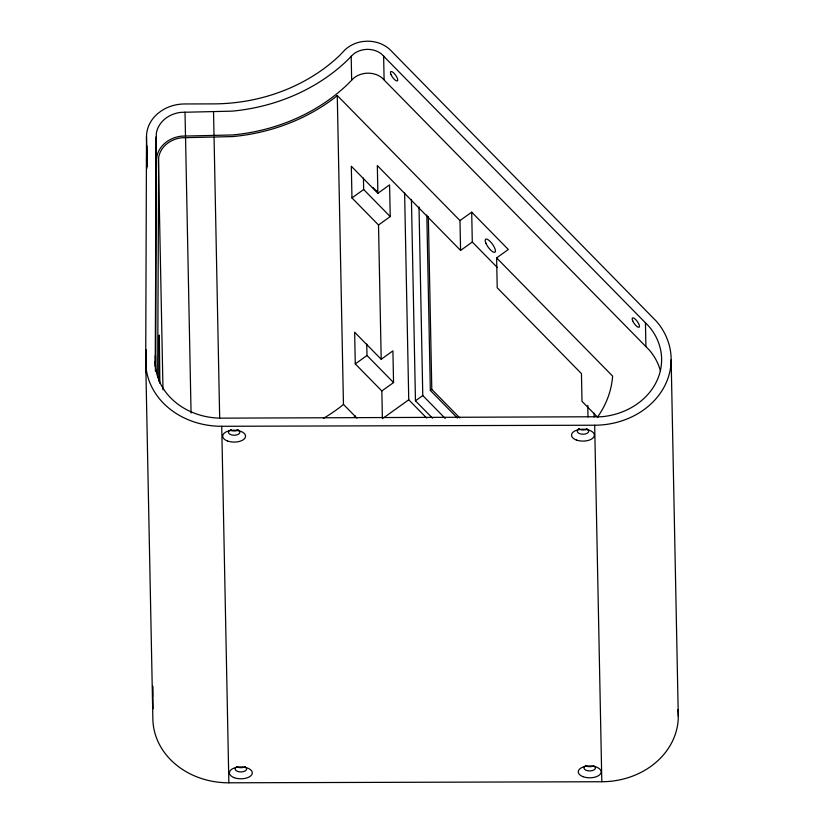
<?xml version="1.0" encoding="UTF-8"?>
<svg xmlns="http://www.w3.org/2000/svg" width="824" height="824" viewBox="0 0 824 824"><rect width="100%" height="100%" fill="white"/><g stroke="black" fill="none" stroke-linecap="round" stroke-linejoin="round"><path stroke-width="1.24" d="M145.827 355.154L145.972 372.53L145.91 349.654L145.827 354.166M156.127 154.057L156.2 162.74L156.169 151.307L156.127 153.563M145.714 361.355L146.497 136.65A38.12 32.569 -1.1 0 1 157.745 113.578L161.494 110.756A38.12 32.569 -1.1 0 1 184.731 103.958L213.323 103.886A169.641 144.942 -1.1 0 0 339.55 55.558L344.02 50.851A30.272 25.863 -1.1 0 1 362.879 41.519L367.308 41.2A30.272 25.863 -1.1 0 1 390.72 50.367L656.728 321.607A76.251 65.148 -1.1 0 1 662.733 389.453A76.251 65.148 -1.1 0 1 594.681 425.225L221.728 426.286A76.251 65.148 -1.1 0 1 145.714 361.355L152.852 717.869A76.251 65.148 -1.1 0 0 228.866 782.8L601.819 781.739A76.251 65.148 -1.1 0 0 677.894 709.557M155.242 361.334L156.303 133.437A28.572 24.411 -1.1 0 1 180.971 112.342L232.028 111.147A179.189 153.099 -1.1 0 0 346.626 60.997L353.517 54.075A20.713 17.695 -1.1 0 1 381.275 53.787L648.982 326.417A66.703 56.99 -1.1 0 1 601.685 416.738L221.749 418.149A66.713 57 -1.1 0 1 155.242 361.334L155.437 371.356M155.767 371.037L156.024 136.887M157.652 377.443L158.672 157.456A26.667 22.784 -1.1 0 1 181.692 137.773L232.698 136.578A181.095 154.727 -1.1 0 0 335.069 97.386L337.274 95.512L459.988 220.575L460.585 250.434L472.296 242.019L471.699 212.17L459.988 220.575M156.498 160.701L156.776 157.25A28.572 24.411 -1.1 0 1 181.445 136.156L232.502 134.961A179.189 153.099 -1.1 0 0 347.1 84.81L353.99 77.889A20.713 17.695 -1.1 0 1 381.749 77.6L649.466 350.231A66.703 56.99 -1.1 0 1 660.364 370.687M353.764 417.511L355.278 415.904M337.274 95.512L343.454 404.388L341.26 406.273A181.095 154.727 -1.1 0 1 323.399 418.396M382.398 418.695L381.842 390.967L393.553 382.563L392.914 350.869L381.203 359.285L378.515 224.993L351.961 197.925L363.672 189.52L363.436 178.108M351.961 197.925L351.323 166.242L377.876 193.31L389.587 184.895L390.226 216.588L378.515 224.993M597.915 417.552L582.001 401.339L581.456 373.612L497.212 287.761L496.614 257.902L508.326 249.497L471.699 212.17M381.842 390.967L355.278 363.909L366.989 355.494L366.762 344.092M383.407 417.974L408.745 399.784L404.605 192.909M432.518 418.19L415.461 400.804L422.784 395.551L419.004 206.917M457.372 417.995L430.334 390.442L431.797 389.392L428.336 216.547M496.614 257.902L612.623 376.125A104.72 89.476 -1.1 0 1 598.069 416.295M472.296 242.019L497.315 267.512M460.585 250.434L377.33 165.572L377.876 193.31M363.672 189.52L390.226 216.588M431.797 389.392L459.73 417.861M422.784 395.551L445.228 418.427M381.203 359.285L354.65 332.216L355.278 363.909M366.989 355.494L393.553 382.563M408.745 399.784L426.729 418.108M343.454 404.388L356.895 418.087M671.148 359.861L678.286 716.365M645.439 322.678L645.913 346.492M594.681 425.225L601.819 781.739M594.125 413.205L594.197 417.016M587.78 405.408L588.006 416.934M426.822 215.033L430.334 390.442M411.423 199.346L415.461 400.804M383.623 55.857L384.108 79.67M351.178 56.186L351.663 80M221.728 426.286L228.866 782.8M213.54 112.023L214.013 135.836M214.065 137.464L219.678 418.036M185.009 112.105L185.493 135.919M185.544 137.546L191.065 412.968M158.404 160.752L162.998 389.834M146.497 136.65L147.084 166.252M155.417 361.53L155.489 366.783L155.448 355.36L155.53 361.19M152.8 696.671L152.656 686.176L152.728 709.011L152.564 697.351M146.538 157.992L146.682 168.487L146.62 145.621L146.775 157.312M159.877 383.345L159.3 335.09L158.96 381.368M586.266 428.841A5.716 2.966 0.2 0 1 587.244 433.228A5.716 2.966 0.2 0 1 578.747 433.249A5.716 2.966 0.2 0 1 579.55 428.861M236.941 429.664A5.716 2.966 0.2 0 1 239.022 433.805A5.716 2.966 0.2 0 1 230.988 434.722A5.716 2.966 0.2 0 1 229.474 430.519M230.267 430.056A5.716 2.966 0.2 0 1 231.225 429.685M244.656 766.732A5.716 2.966 0.2 0 1 245.037 771.006A5.716 2.966 0.2 0 1 236.807 771.027A5.716 2.966 0.2 0 1 237.013 766.753M593.908 765.96A5.716 2.966 0.2 0 1 593.713 770.08A5.716 2.966 0.2 0 1 585.771 770.1A5.716 2.966 0.2 0 1 585.411 765.98M587.265 428.995A5.716 2.966 0.2 0 1 578.376 428.779M238.445 429.994A5.716 2.966 0.2 0 1 230.37 430.231M245.181 766.691A5.716 2.966 0.2 0 1 236.684 766.722M593.589 765.918A5.716 2.966 0.2 0 1 585.936 765.939M376.97 191.086A8.003 2.606 54.3 0 1 373.087 187.542M576.316 439.985A11.433 5.943 0.2 0 0 594.331 435.752A11.433 5.943 0.2 0 0 578.18 429.747A11.433 5.943 0.2 0 0 576.316 439.985M227.496 440.984A11.433 5.943 0.2 0 0 245.511 436.751A11.433 5.943 0.2 0 0 229.36 430.746A11.433 5.943 0.2 0 0 227.496 440.984M234.243 777.691A11.433 5.943 0.2 0 0 252.247 773.448A11.433 5.943 0.2 0 0 236.107 767.443A11.433 5.943 0.2 0 0 234.243 777.691M583.062 776.692A11.433 5.943 0.2 0 0 601.077 772.459A11.433 5.943 0.2 0 0 584.927 766.454A11.433 5.943 0.2 0 0 583.062 776.692M390.947 74.469A5.716 1.864 54.3 0 0 397.292 80.937A5.716 1.864 54.3 0 0 394.026 73.243A5.716 1.864 54.3 0 0 390.947 74.469M632.678 320.824A5.716 1.864 54.3 0 0 639.022 327.293A5.716 1.864 54.3 0 0 635.757 319.599A5.716 1.864 54.3 0 0 632.678 320.824M485.913 243.235A8.003 2.606 54.3 0 0 494.791 252.288A8.003 2.606 54.3 0 0 490.228 241.525A8.003 2.606 54.3 0 0 485.913 243.235"/></g></svg>
